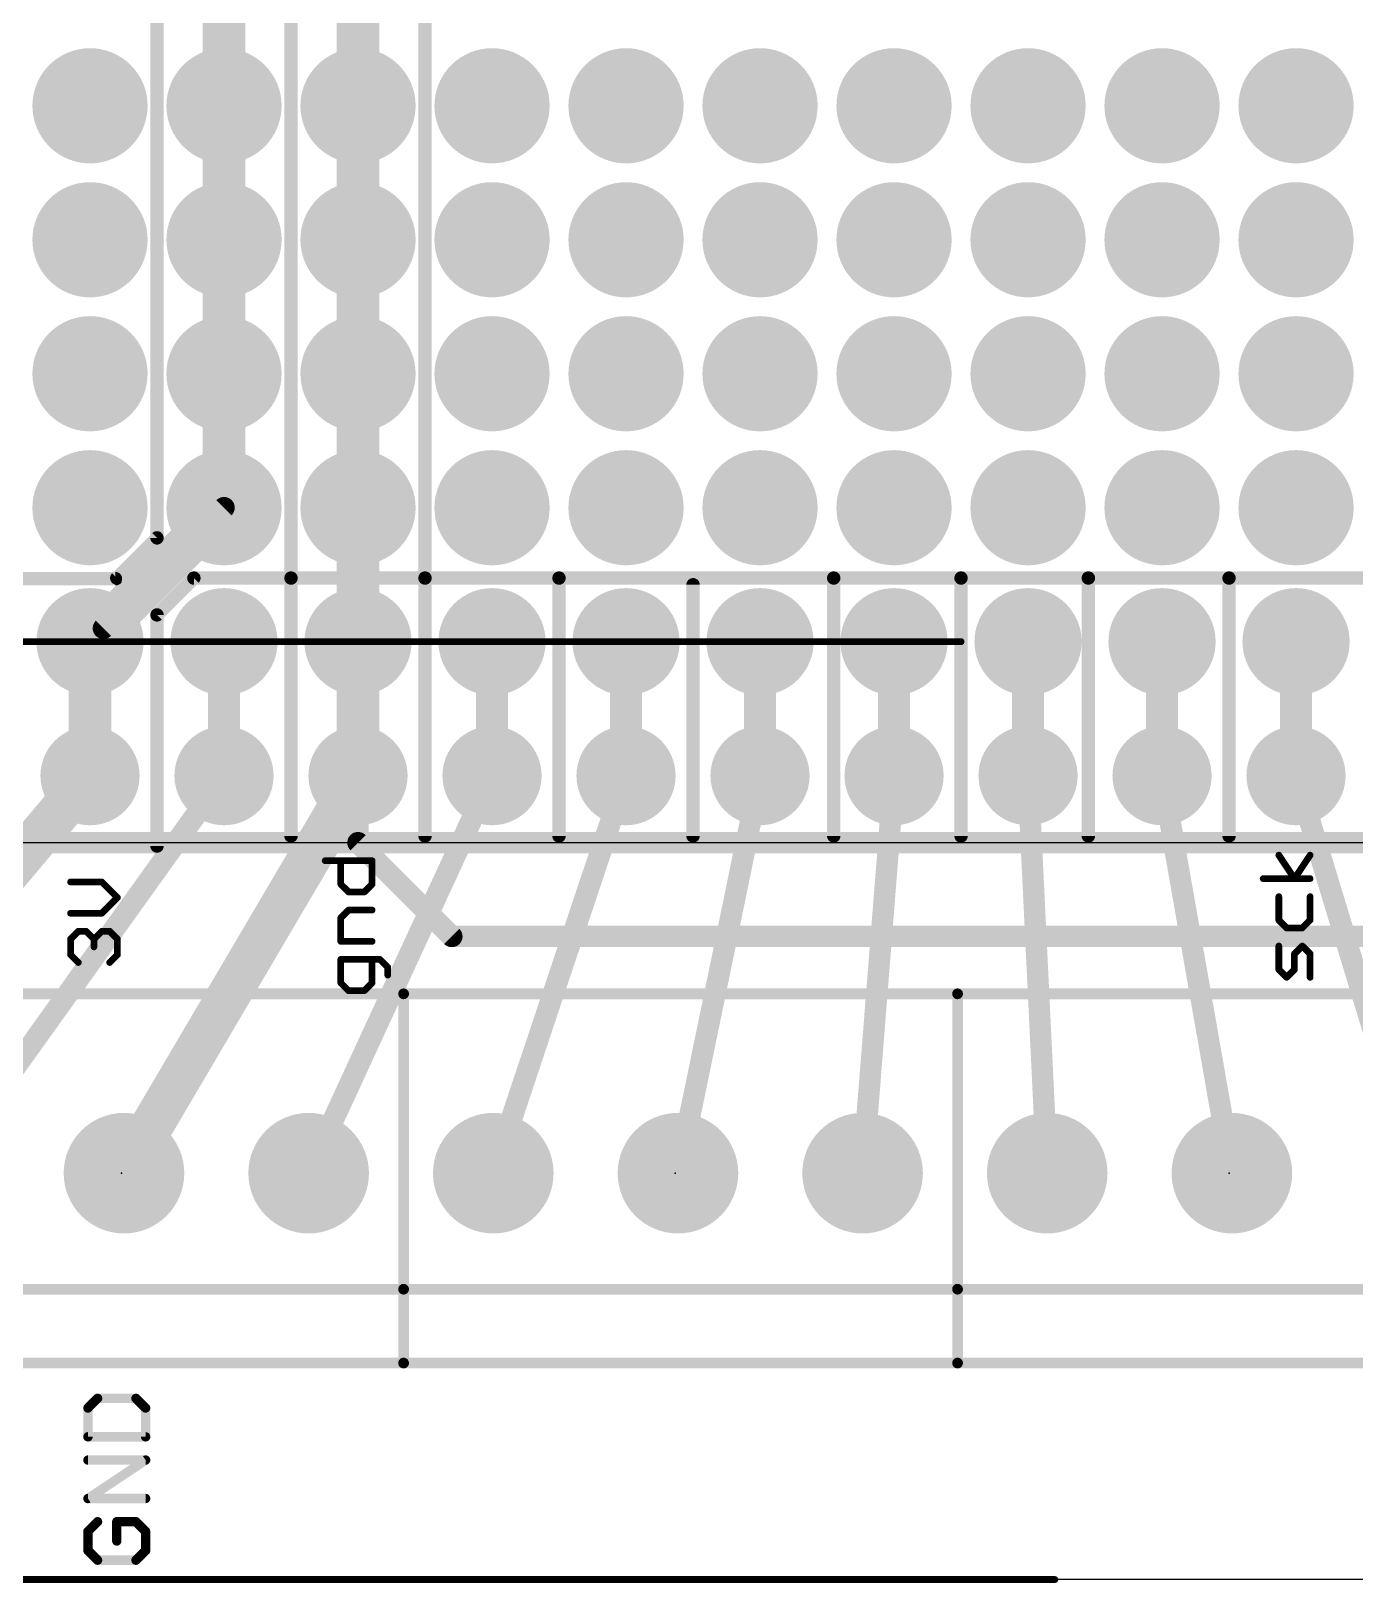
# Model space of a CAD drawing. Extents: x -40.9 to 40.6, y -25.5 to 30.2.
# Drawn here: x -17.63 to 7.47, y -25.46 to 3.96 of the extents above; entities that cross this region are included whole.
import ezdxf

# ---------------------------------------------------------------- set-up
doc = ezdxf.new("R2010")
doc.units = 0
for name, color, linetype in [('1', 12, 'CONTINUOUS'), ('16', 132, 'CONTINUOUS'), ('17', 110, 'CONTINUOUS'), ('18', 110, 'CONTINUOUS'), ('20', 53, 'CONTINUOUS'), ('21', 40, 'CONTINUOUS'), ('23', 53, 'CONTINUOUS'), ('29', 253, 'CONTINUOUS'), ('30', 253, 'CONTINUOUS'), ('47', 253, 'CONTINUOUS')]:
    doc.layers.add(name, color=color, linetype=linetype)

# ---------------------------------------------------------------- blocks, each defined once
blk = doc.blocks.new('ROUNDP')
at = {"const_width": 0.5}
blk.add_lwpolyline([(0, -0.25, 1), (0, 0.25, 1), (0, -0.25)], format="xyb", dxfattribs=at)
blk = doc.blocks.new('ROUNDV')
at = {"const_width": 0.5}
blk.add_lwpolyline([(0, -0.25, 1), (0, 0.25, 1), (0, -0.25)], format="xyb", dxfattribs=at)

msp = doc.modelspace()

# ---------------------------------------------------------------- linework, layer by layer
at = {"layer": '1'}
for points, const_width in [([(-22.866, -17.696), (-16.51, -10.16)], 0.8128), ([(-19.366, -17.696), (-13.97, -10.16)], 0.4064), ([(-15.866, -17.696), (-11.43, -10.16)], 0.8128), ([(-12.366, -17.696), (-8.89, -10.16)], 0.4064), ([(-8.866, -17.696), (-6.35, -10.16)], 0.4064), ([(-5.366, -17.696), (-3.81, -10.16)], 0.4064), ([(-1.866, -17.696), (-1.27, -10.16)], 0.4064), ([(1.634, -17.696), (1.27, -10.16)], 0.4064), ([(5.134, -17.696), (3.81, -10.16)], 0.4064), ([(8.634, -17.696), (6.35, -10.16)], 0.4064)]:
    msp.add_lwpolyline(points, dxfattribs=dict(at, const_width=const_width))
for points, const_width in [([(-16.3547, -10.291, 1), (-16.6653, -10.029)], 0.4064), ([(-13.8874, -10.2191, 1), (-14.0526, -10.1009)], 0.2032), ([(-11.2549, -10.2631, 1), (-11.6051, -10.0569)], 0.4064), ([(-8.7977, -10.2026, 1), (-8.9823, -10.1174)], 0.2032), ([(-6.2536, -10.1922, 1), (-6.4464, -10.1278)], 0.2032), ([(-3.7105, -10.1805, 1), (-3.9095, -10.1395)], 0.2032), ([(-1.1687, -10.168, 1), (-1.3713, -10.152)], 0.2032), ([(1.3715, -10.1551, 1), (1.1685, -10.1649)], 0.2032), ([(3.9101, -10.1424, 1), (3.7099, -10.1776)], 0.2032), ([(6.4472, -10.1305, 1), (6.2528, -10.1895)], 0.2032), ([(-16.0411, -17.5929, 1), (-15.6909, -17.7991)], 0.4064), ([(-12.4583, -17.6534, 1), (-12.2737, -17.7386)], 0.2032), ([(-8.9624, -17.6638, 1), (-8.7696, -17.7282)], 0.2032), ([(-5.4655, -17.6755, 1), (-5.2665, -17.7165)], 0.2032), ([(-1.9673, -17.688, 1), (-1.7647, -17.704)], 0.2032), ([(1.5325, -17.7009, 1), (1.7355, -17.6911)], 0.2032), ([(5.0339, -17.7136, 1), (5.2341, -17.6784)], 0.2032)]:
    msp.add_lwpolyline(points, format="xyb", dxfattribs=dict(at, const_width=const_width))
at = {"layer": '16'}
for points, const_width in [([(-13.97, 5.08), (-13.97, 2.54)], 0.8128), ([(-11.43, 2.54), (-11.43, 5.08)], 0.8128), ([(-13.97, 2.54), (-13.97, 0)], 0.8128), ([(-11.43, 0), (-11.43, 2.54)], 0.8128), ([(-13.97, 0), (-13.97, -2.54)], 0.8128), ([(-11.43, -2.54), (-11.43, 0)], 0.8128), ([(-13.97, -2.54), (-13.97, -5.08)], 0.8128), ([(-11.43, -5.08), (-11.43, -2.54)], 0.8128), ([(-13.97, -5.08), (-16.51, -7.62)], 0.8128), ([(-11.43, -7.62), (-11.43, -5.08)], 0.8128), ([(-16.51, -7.62), (-16.51, -10.16)], 0.8128), ([(-11.43, -7.62), (-11.43, -9.906)], 0.8128), ([(-13.97, -7.62), (-13.97, -10.16)], 0.4064), ([(-8.89, -7.62), (-8.89, -10.16)], 0.4064), ([(-6.35, -10.16), (-6.35, -7.62)], 0.4064), ([(-3.81, -7.62), (-3.81, -10.16)], 0.4064), ([(-1.27, -10.16), (-1.27, -7.62)], 0.4064), ([(1.27, -7.62), (1.27, -10.16)], 0.4064), ([(3.81, -10.16), (3.81, -7.62)], 0.4064), ([(6.35, -7.62), (6.35, -10.16)], 0.4064), ([(-11.43, -9.906), (-11.43, -10.16)], 0.6096), ([(-11.43, -9.906), (-11.43, -11.43)], 0.4064), ([(-11.43, -11.43), (-9.652, -13.208)], 0.4064), ([(-9.652, -13.208), (24.384, -13.208)], 0.4064)]:
    msp.add_lwpolyline(points, dxfattribs=dict(at, const_width=const_width))
for points, const_width in [([(-13.7668, 2.54, 1), (-14.1732, 2.54)], 0.4064), ([(-11.2268, 2.54, 1), (-11.6332, 2.54)], 0.4064), ([(-14.1732, 2.54, 1), (-13.7668, 2.54)], 0.4064), ([(-11.6332, 2.54, 1), (-11.2268, 2.54)], 0.4064), ([(-13.7668, 0, 1), (-14.1732, 0)], 0.4064), ([(-11.2268, 0, 1), (-11.6332, 0)], 0.4064), ([(-14.1732, 0, 1), (-13.7668, 0)], 0.4064), ([(-11.6332, 0, 1), (-11.2268, 0)], 0.4064), ([(-13.7668, -2.54, 1), (-14.1732, -2.54)], 0.4064), ([(-14.1732, -2.54, 1), (-13.7668, -2.54)], 0.4064), ([(-11.2268, -2.54, 1), (-11.6332, -2.54)], 0.4064), ([(-11.6332, -2.54, 1), (-11.2268, -2.54)], 0.4064), ([(-13.8263, -5.2237, 1), (-14.1137, -4.9363)], 0.4064), ([(-11.2268, -5.08, 1), (-11.6332, -5.08)], 0.4064), ([(-14.1732, -5.08, 1), (-13.7668, -5.08)], 0.4064), ([(-11.6332, -5.08, 1), (-11.2268, -5.08)], 0.4064), ([(-16.3068, -7.62, 1), (-16.7132, -7.62)], 0.4064), ([(-16.6537, -7.4763, 1), (-16.3663, -7.7637)], 0.4064), ([(-11.2268, -7.62, 1), (-11.6332, -7.62)], 0.4064), ([(-13.8684, -7.62, 1), (-14.0716, -7.62)], 0.2032), ([(-11.6332, -7.62, 1), (-11.2268, -7.62)], 0.4064), ([(-8.7884, -7.62, 1), (-8.9916, -7.62)], 0.2032), ([(-6.2484, -7.62, 1), (-6.4516, -7.62)], 0.2032), ([(-3.7084, -7.62, 1), (-3.9116, -7.62)], 0.2032), ([(-1.1684, -7.62, 1), (-1.3716, -7.62)], 0.2032), ([(1.3716, -7.62, 1), (1.1684, -7.62)], 0.2032), ([(3.9116, -7.62, 1), (3.7084, -7.62)], 0.2032), ([(6.4516, -7.62, 1), (6.2484, -7.62)], 0.2032), ([(-11.6332, -9.906, 1), (-11.2268, -9.906)], 0.4064), ([(-11.2776, -9.906, 1), (-11.5824, -9.906)], 0.3048), ([(-11.3284, -9.906, 1), (-11.5316, -9.906)], 0.2032), ([(-16.7132, -10.16, 1), (-16.3068, -10.16)], 0.4064), ([(-14.0716, -10.16, 1), (-13.8684, -10.16)], 0.2032), ([(-11.5824, -10.16, 1), (-11.2776, -10.16)], 0.3048), ([(-8.9916, -10.16, 1), (-8.7884, -10.16)], 0.2032), ([(-6.4516, -10.16, 1), (-6.2484, -10.16)], 0.2032), ([(-3.9116, -10.16, 1), (-3.7084, -10.16)], 0.2032), ([(-1.3716, -10.16, 1), (-1.1684, -10.16)], 0.2032), ([(1.1684, -10.16, 1), (1.3716, -10.16)], 0.2032), ([(3.7084, -10.16, 1), (3.9116, -10.16)], 0.2032), ([(6.2484, -10.16, 1), (6.4516, -10.16)], 0.2032), ([(-11.5316, -11.43, 1), (-11.3284, -11.43)], 0.2032), ([(-11.3582, -11.3582, 1), (-11.5018, -11.5018)], 0.2032), ([(-9.652, -13.1064, 1), (-9.652, -13.3096)], 0.2032), ([(-9.7238, -13.2798, 1), (-9.5802, -13.1362)], 0.2032)]:
    msp.add_lwpolyline(points, format="xyb", dxfattribs=dict(at, const_width=const_width))
at = {"layer": '20'}
msp.add_line((29.21, -25.4), (-29.21, -25.4), dxfattribs=at)
at = {"layer": '21'}
msp.add_line((-22.86, -11.43), (22.86, -11.43), dxfattribs=at)
for points, const_width in [([(-15.24, -5.6515), (-15.24, 11.43)], 0.254), ([(-12.7, 11.4935), (-12.7, -6.4135)], 0.254), ([(-13.97, -5.08), (-13.97, 10.16)], 0.4064), ([(-11.43, -6.35), (-11.43, 10.16)], 0.4064), ([(-10.16, -6.4135), (-10.16, 6.35)], 0.254), ([(-16.256, -7.366), (-13.97, -5.08)], 0.4064), ([(-15.24, -5.6515), (-16.002, -6.4135)], 0.254), ([(-17.8054, -6.4262), (-16.0274, -6.4262)], 0.254), ([(-14.5415, -6.4135), (-15.24, -7.112)], 0.254), ([(-12.7, -6.4135), (-14.5415, -6.4135)], 0.254), ([(-10.16, -6.4135), (-12.7, -6.4135)], 0.254), ([(-12.7, -11.303), (-12.7, -6.4135)], 0.254), ([(-7.62, -6.4135), (-10.16, -6.4135)], 0.254), ([(-10.16, -11.303), (-10.16, -6.4135)], 0.254), ([(-2.413, -6.4135), (-7.62, -6.4135)], 0.254), ([(-7.62, -11.303), (-7.62, -6.4135)], 0.254), ([(-5.08, -6.5405), (-5.08, -11.303)], 0.254), ([(0, -6.4135), (-2.413, -6.4135)], 0.254), ([(-2.413, -11.303), (-2.413, -6.4135)], 0.254), ([(2.413, -6.4135), (0, -6.4135)], 0.254), ([(0, -6.4135), (0, -11.303)], 0.254), ([(5.08, -6.4135), (2.413, -6.4135)], 0.254), ([(2.413, -6.4135), (2.413, -11.303)], 0.254), ([(7.62, -6.4135), (5.08, -6.4135)], 0.254), ([(5.08, -11.303), (5.08, -6.4135)], 0.254), ([(-15.24, -7.112), (-15.24, -11.4935)], 0.254), ([(-16.51, -10.16), (-16.51, -7.62)], 0.4064), ([(-13.97, -7.62), (-13.97, -9.906)], 0.4064), ([(-11.43, -10.16), (-11.43, -7.62)], 0.4064), ([(1.27, -7.62), (1.27, -9.906)], 0.4064), ([(3.81, -7.62), (3.81, -9.906)], 0.4064), ([(6.35, -10.16), (6.35, -7.62)], 0.4064), ([(-8.89, -9.906), (-8.89, -7.874)], 0.4064), ([(-6.35, -7.874), (-6.35, -9.906)], 0.4064), ([(-3.81, -9.906), (-3.81, -8.128)], 0.4064), ([(-1.27, -10.16), (-1.27, -7.874)], 0.4064), ([(22.86, -11.43), (-22.86, -11.43)], 0.4064), ([(-12.0531, -11.7725), (-11.1633, -11.7725)], 0.127), ([(-11.7565, -12.2174), (-11.7565, -11.7725)], 0.127), ([(-11.1633, -11.7725), (-11.1633, -12.2174)], 0.127), ([(6.3201, -12.1117), (6.0235, -11.6668)], 0.127), ([(6.6167, -11.6668), (6.3201, -12.1117)], 0.127), ([(6.6167, -12.1117), (5.7269, -12.1117)], 0.127), ([(-16.2859, -12.1746), (-16.8791, -12.1746)], 0.127), ([(-15.9893, -12.4712), (-16.2859, -12.1746)], 0.127), ([(-11.6082, -12.3657), (-11.7565, -12.2174)], 0.127), ([(-11.3116, -12.3657), (-11.6082, -12.3657)], 0.127), ([(-11.1633, -12.2174), (-11.3116, -12.3657)], 0.127), ([(-16.2859, -12.7678), (-15.9893, -12.4712)], 0.127), ([(-11.7565, -12.8563), (-11.6082, -12.708)], 0.127), ([(-11.6082, -12.708), (-11.1633, -12.708)], 0.127), ([(6.0235, -12.454), (6.0235, -12.8989)], 0.127), ([(6.6167, -12.8989), (6.6167, -12.454)], 0.127), ([(-16.8791, -12.7678), (-16.2859, -12.7678)], 0.127), ([(-11.7565, -13.3012), (-11.7565, -12.8563)], 0.127), ([(6.0235, -12.8989), (6.1718, -13.0472)], 0.127), ([(6.4684, -13.0472), (6.6167, -12.8989)], 0.127), ([(-16.8791, -13.2584), (-16.7308, -13.1101)], 0.127), ([(-16.8791, -13.555), (-16.8791, -13.2584)], 0.127), ([(-16.7308, -13.1101), (-16.5825, -13.1101)], 0.127), ([(-16.5825, -13.1101), (-16.4342, -13.2584)], 0.127), ([(-16.4342, -13.2584), (-16.2859, -13.1101)], 0.127), ([(-16.4342, -13.2584), (-16.4342, -13.4067)], 0.127), ([(-16.2859, -13.1101), (-16.1376, -13.1101)], 0.127), ([(-16.1376, -13.1101), (-15.9893, -13.2584)], 0.127), ([(-15.9893, -13.2584), (-15.9893, -13.555)], 0.127), ([(-11.1633, -13.3012), (-11.7565, -13.3012)], 0.127), ([(6.1718, -13.0472), (6.4684, -13.0472)], 0.127), ([(-16.7308, -13.7033), (-16.8791, -13.555)], 0.127), ([(-15.9893, -13.555), (-16.1376, -13.7033)], 0.127), ([(6.0235, -13.8344), (6.0235, -13.3895)], 0.127), ([(6.4684, -13.3895), (6.3201, -13.5378)], 0.127), ([(6.3201, -13.5378), (6.3201, -13.8344)], 0.127), ([(6.6167, -13.5378), (6.4684, -13.3895)], 0.127), ([(6.6167, -13.9827), (6.6167, -13.5378)], 0.127), ([(-11.015, -13.6435), (-11.7565, -13.6435)], 0.127), ([(-11.7565, -13.6435), (-11.7565, -14.0884)], 0.127), ([(-11.1633, -14.0884), (-11.1633, -13.6435)], 0.127), ([(-10.8667, -13.7918), (-11.015, -13.6435)], 0.127), ([(-10.8667, -13.9401), (-10.8667, -13.7918)], 0.127), ([(6.1718, -13.9827), (6.0235, -13.8344)], 0.127), ([(6.3201, -13.8344), (6.1718, -13.9827)], 0.127), ([(-11.7565, -14.0884), (-11.6082, -14.2367)], 0.127), ([(-11.3116, -14.2367), (-11.1633, -14.0884)], 0.127), ([(-10.566, -14.296), (-21.066, -14.296)], 0.2032), ([(-11.6082, -14.2367), (-11.3116, -14.2367)], 0.127), ([(-10.566, -19.896), (-10.566, -14.296)], 0.2032), ([(-10.566, -14.296), (-10.566, -19.896)], 0.2032), ([(-0.066, -14.296), (-10.566, -14.296)], 0.2032), ([(-0.066, -19.896), (-0.066, -14.296)], 0.2032), ([(-0.066, -14.296), (-0.066, -19.896)], 0.2032), ([(10.434, -14.296), (-0.066, -14.296)], 0.2032), ([(-21.066, -19.896), (-10.566, -19.896)], 0.2032), ([(-10.566, -21.296), (-10.566, -19.896)], 0.2032), ([(-10.566, -19.896), (-10.566, -21.296)], 0.2032), ([(-10.566, -19.896), (-0.066, -19.896)], 0.2032), ([(-0.066, -21.296), (-0.066, -19.896)], 0.2032), ([(-0.066, -19.896), (-0.066, -21.296)], 0.2032), ([(-0.066, -19.896), (10.434, -19.896)], 0.2032), ([(-21.066, -21.296), (-10.566, -21.296)], 0.2032), ([(-10.566, -21.296), (-0.066, -21.296)], 0.2032), ([(-0.066, -21.296), (10.434, -21.296)], 0.2032), ([(-16.3668, -21.9657), (-16.549, -22.1478)], 0.1778), ([(-16.549, -22.1478), (-16.549, -22.6944)], 0.1778), ([(-15.6381, -21.9657), (-16.3668, -21.9657)], 0.1778), ([(-15.4559, -22.1478), (-15.6381, -21.9657)], 0.1778), ([(-15.4559, -22.6944), (-15.4559, -22.1478)], 0.1778), ([(-16.549, -22.6944), (-15.4559, -22.6944)], 0.1778), ([(-16.549, -23.8638), (-15.4559, -23.135)], 0.1778), ([(-15.4559, -23.135), (-16.549, -23.135)], 0.1778), ([(-15.4559, -23.8638), (-16.549, -23.8638)], 0.1778), ([(-16.3668, -24.3044), (-16.549, -24.4866)], 0.1778), ([(-16.549, -24.4866), (-16.549, -24.851)], 0.1778), ([(-15.6381, -24.3044), (-16.0025, -24.3044)], 0.1778), ([(-16.0025, -24.3044), (-16.0025, -24.6688)], 0.1778), ([(-15.4559, -24.4866), (-15.6381, -24.3044)], 0.1778), ([(-15.4559, -24.851), (-15.4559, -24.4866)], 0.1778), ([(-16.549, -24.851), (-16.3668, -25.0332)], 0.1778), ([(-16.3668, -25.0332), (-15.6381, -25.0332)], 0.1778), ([(-15.6381, -25.0332), (-15.4559, -24.851)], 0.1778)]:
    msp.add_lwpolyline(points, dxfattribs=dict(at, const_width=const_width))
for points, const_width in [([(-14.0716, -5.08, 1), (-13.8684, -5.08)], 0.2032), ([(-13.8982, -5.1518, 1), (-14.0418, -5.0082)], 0.2032), ([(-15.3035, -5.6515, 1), (-15.1765, -5.6515)], 0.127), ([(-15.1951, -5.6964, 1), (-15.2849, -5.6066)], 0.127), ([(-16.0469, -6.3686, 1), (-15.9571, -6.4584)], 0.127), ([(-16.0274, -6.4897, 1), (-16.0274, -6.3627)], 0.127), ([(-14.5415, -6.35, 1), (-14.5415, -6.477)], 0.127), ([(-14.4966, -6.4584, 1), (-14.5864, -6.3686)], 0.127), ([(-12.7, -6.35, 1), (-12.7, -6.477)], 0.127), ([(-12.6365, -6.4135, 1), (-12.7635, -6.4135)], 0.127), ([(-12.7635, -6.4135, 1), (-12.6365, -6.4135)], 0.127), ([(-12.7, -6.477, 1), (-12.7, -6.35)], 0.127), ([(-11.5316, -6.35, 1), (-11.3284, -6.35)], 0.2032), ([(-10.16, -6.35, 1), (-10.16, -6.477)], 0.127), ([(-10.0965, -6.4135, 1), (-10.2235, -6.4135)], 0.127), ([(-10.2235, -6.4135, 1), (-10.0965, -6.4135)], 0.127), ([(-10.16, -6.477, 1), (-10.16, -6.35)], 0.127), ([(-7.62, -6.35, 1), (-7.62, -6.477)], 0.127), ([(-7.5565, -6.4135, 1), (-7.6835, -6.4135)], 0.127), ([(-7.62, -6.477, 1), (-7.62, -6.35)], 0.127), ([(-5.0165, -6.5405, 1), (-5.1435, -6.5405)], 0.127), ([(-2.413, -6.35, 1), (-2.413, -6.477)], 0.127), ([(-2.3495, -6.4135, 1), (-2.4765, -6.4135)], 0.127), ([(-2.413, -6.477, 1), (-2.413, -6.35)], 0.127), ([(0, -6.35, 1), (0, -6.477)], 0.127), ([(0.0635, -6.4135, 1), (-0.0635, -6.4135)], 0.127), ([(0, -6.477, 1), (0, -6.35)], 0.127), ([(2.413, -6.35, 1), (2.413, -6.477)], 0.127), ([(2.4765, -6.4135, 1), (2.3495, -6.4135)], 0.127), ([(2.413, -6.477, 1), (2.413, -6.35)], 0.127), ([(5.08, -6.35, 1), (5.08, -6.477)], 0.127), ([(5.1435, -6.4135, 1), (5.0165, -6.4135)], 0.127), ([(5.08, -6.477, 1), (5.08, -6.35)], 0.127), ([(-15.1765, -7.112, 1), (-15.3035, -7.112)], 0.127), ([(-15.2849, -7.0671, 1), (-15.1951, -7.1569)], 0.127), ([(-16.3278, -7.2942, 1), (-16.1842, -7.4378)], 0.2032), ([(-16.4084, -7.62, 1), (-16.6116, -7.62)], 0.2032), ([(-13.8684, -7.62, 1), (-14.0716, -7.62)], 0.2032), ([(-11.3284, -7.62, 1), (-11.5316, -7.62)], 0.2032), ([(1.3716, -7.62, 1), (1.1684, -7.62)], 0.2032), ([(3.9116, -7.62, 1), (3.7084, -7.62)], 0.2032), ([(6.4516, -7.62, 1), (6.2484, -7.62)], 0.2032), ([(-8.7884, -7.874, 1), (-8.9916, -7.874)], 0.2032), ([(-6.2484, -7.874, 1), (-6.4516, -7.874)], 0.2032), ([(-3.7084, -8.128, 1), (-3.9116, -8.128)], 0.2032), ([(-1.1684, -7.874, 1), (-1.3716, -7.874)], 0.2032), ([(-14.0716, -9.906, 1), (-13.8684, -9.906)], 0.2032), ([(-8.9916, -9.906, 1), (-8.7884, -9.906)], 0.2032), ([(-6.4516, -9.906, 1), (-6.2484, -9.906)], 0.2032), ([(-3.9116, -9.906, 1), (-3.7084, -9.906)], 0.2032), ([(1.1684, -9.906, 1), (1.3716, -9.906)], 0.2032), ([(3.7084, -9.906, 1), (3.9116, -9.906)], 0.2032), ([(-16.6116, -10.16, 1), (-16.4084, -10.16)], 0.2032), ([(-11.5316, -10.16, 1), (-11.3284, -10.16)], 0.2032), ([(-1.3716, -10.16, 1), (-1.1684, -10.16)], 0.2032), ([(6.2484, -10.16, 1), (6.4516, -10.16)], 0.2032), ([(-15.3035, -11.4935, 1), (-15.1765, -11.4935)], 0.127), ([(-12.7635, -11.303, 1), (-12.6365, -11.303)], 0.127), ([(-10.2235, -11.303, 1), (-10.0965, -11.303)], 0.127), ([(-7.6835, -11.303, 1), (-7.5565, -11.303)], 0.127), ([(-5.1435, -11.303, 1), (-5.0165, -11.303)], 0.127), ([(-2.4765, -11.303, 1), (-2.3495, -11.303)], 0.127), ([(-0.0635, -11.303, 1), (0.0635, -11.303)], 0.127), ([(2.3495, -11.303, 1), (2.4765, -11.303)], 0.127), ([(5.0165, -11.303, 1), (5.1435, -11.303)], 0.127), ([(-12.0531, -11.7407, 1), (-12.0531, -11.8042)], 0.0635), ([(-11.7247, -11.7725, 1), (-11.7882, -11.7725)], 0.0635), ([(-11.1316, -11.7725, 1), (-11.1951, -11.7725)], 0.0635), ([(-11.1633, -11.8042, 1), (-11.1633, -11.7407)], 0.0635), ([(6.0499, -11.6492, 1), (5.9971, -11.6844)], 0.0635), ([(6.6431, -11.6844, 1), (6.5903, -11.6492)], 0.0635), ([(5.7269, -12.0799, 1), (5.7269, -12.1434)], 0.0635), ([(6.2937, -12.0941, 1), (6.3465, -12.1293)], 0.0635), ([(6.2937, -12.1293, 1), (6.3465, -12.0941)], 0.0635), ([(6.6167, -12.1434, 1), (6.6167, -12.0799)], 0.0635), ([(-16.8791, -12.1429, 1), (-16.8791, -12.2064)], 0.0635), ([(-16.2634, -12.1522, 1), (-16.3083, -12.1971)], 0.0635), ([(-16.2859, -12.2064, 1), (-16.2859, -12.1429)], 0.0635), ([(-11.7882, -12.2174, 1), (-11.7247, -12.2174)], 0.0635), ([(-11.734, -12.1949, 1), (-11.7789, -12.2398)], 0.0635), ([(-11.6082, -12.3339, 1), (-11.6082, -12.3974)], 0.0635), ([(-11.6306, -12.3881, 1), (-11.5857, -12.3432)], 0.0635), ([(-11.334, -12.3432, 1), (-11.2891, -12.3881)], 0.0635), ([(-11.3116, -12.3974, 1), (-11.3116, -12.3339)], 0.0635), ([(-11.1951, -12.2174, 1), (-11.1316, -12.2174)], 0.0635), ([(-11.1408, -12.2398, 1), (-11.1858, -12.1949)], 0.0635), ([(-15.9668, -12.4936, 1), (-16.0118, -12.4487)], 0.0635), ([(-16.0118, -12.4936, 1), (-15.9668, -12.4487)], 0.0635), ([(-11.6082, -12.6763, 1), (-11.6082, -12.7398)], 0.0635), ([(-11.5857, -12.7305, 1), (-11.6306, -12.6856)], 0.0635), ([(-11.1633, -12.7398, 1), (-11.1633, -12.6763)], 0.0635), ([(6.0553, -12.454, 1), (5.9918, -12.454)], 0.0635), ([(6.6485, -12.454, 1), (6.585, -12.454)], 0.0635), ([(-16.8791, -12.736, 1), (-16.8791, -12.7995)], 0.0635), ([(-16.3083, -12.7453, 1), (-16.2634, -12.7902)], 0.0635), ([(-16.2859, -12.7995, 1), (-16.2859, -12.736)], 0.0635), ([(-11.7247, -12.8563, 1), (-11.7882, -12.8563)], 0.0635), ([(-11.7789, -12.8339, 1), (-11.734, -12.8788)], 0.0635), ([(5.9918, -12.8989, 1), (6.0553, -12.8989)], 0.0635), ([(6.046, -12.8764, 1), (6.0011, -12.9213)], 0.0635), ([(6.585, -12.8989, 1), (6.6485, -12.8989)], 0.0635), ([(6.6392, -12.9213, 1), (6.5942, -12.8764)], 0.0635), ([(-16.8473, -13.2584, 1), (-16.9108, -13.2584)], 0.0635), ([(-16.9015, -13.236, 1), (-16.8566, -13.2809)], 0.0635), ([(-16.7308, -13.0784, 1), (-16.7308, -13.1419)], 0.0635), ([(-16.7083, -13.1326, 1), (-16.7532, -13.0877)], 0.0635), ([(-16.56, -13.0877, 1), (-16.6049, -13.1326)], 0.0635), ([(-16.5825, -13.1419, 1), (-16.5825, -13.0784)], 0.0635), ([(-16.4024, -13.2584, 1), (-16.4659, -13.2584)], 0.0635), ([(-16.4566, -13.236, 1), (-16.4117, -13.2809)], 0.0635), ([(-16.4566, -13.2809, 1), (-16.4117, -13.236)], 0.0635), ([(-16.2859, -13.0784, 1), (-16.2859, -13.1419)], 0.0635), ([(-16.2634, -13.1326, 1), (-16.3083, -13.0877)], 0.0635), ([(-16.1151, -13.0877, 1), (-16.16, -13.1326)], 0.0635), ([(-16.1376, -13.1419, 1), (-16.1376, -13.0784)], 0.0635), ([(-15.9575, -13.2584, 1), (-16.021, -13.2584)], 0.0635), ([(-16.0118, -13.2809, 1), (-15.9668, -13.236)], 0.0635), ([(-11.7565, -13.2694, 1), (-11.7565, -13.3329)], 0.0635), ([(-11.1633, -13.3329, 1), (-11.1633, -13.2694)], 0.0635), ([(6.1718, -13.0154, 1), (6.1718, -13.0789)], 0.0635), ([(6.1494, -13.0696, 1), (6.1943, -13.0247)], 0.0635), ([(6.446, -13.0247, 1), (6.4909, -13.0696)], 0.0635), ([(6.4684, -13.0789, 1), (6.4684, -13.0154)], 0.0635), ([(-16.8566, -13.5326, 1), (-16.9015, -13.5775)], 0.0635), ([(-16.9108, -13.555, 1), (-16.8473, -13.555)], 0.0635), ([(-16.4659, -13.4067, 1), (-16.4024, -13.4067)], 0.0635), ([(-16.021, -13.555, 1), (-15.9575, -13.555)], 0.0635), ([(-15.9668, -13.5775, 1), (-16.0118, -13.5326)], 0.0635), ([(-11.7882, -13.3012, 1), (-11.7247, -13.3012)], 0.0635), ([(6.0553, -13.3895, 1), (5.9918, -13.3895)], 0.0635), ([(6.3519, -13.5378, 1), (6.2884, -13.5378)], 0.0635), ([(6.2977, -13.5154, 1), (6.3426, -13.5603)], 0.0635), ([(6.4909, -13.3671, 1), (6.446, -13.412)], 0.0635), ([(6.4909, -13.412, 1), (6.446, -13.3671)], 0.0635), ([(6.6485, -13.5378, 1), (6.585, -13.5378)], 0.0635), ([(6.5942, -13.5603, 1), (6.6392, -13.5154)], 0.0635), ([(-16.7532, -13.7258, 1), (-16.7083, -13.6808)], 0.0635), ([(-16.16, -13.6808, 1), (-16.1151, -13.7258)], 0.0635), ([(-11.7247, -13.6435, 1), (-11.7882, -13.6435)], 0.0635), ([(-11.7565, -13.6118, 1), (-11.7565, -13.6753)], 0.0635), ([(-11.1316, -13.6435, 1), (-11.1951, -13.6435)], 0.0635), ([(-10.9926, -13.6211, 1), (-11.0375, -13.666)], 0.0635), ([(-11.015, -13.6753, 1), (-11.015, -13.6118)], 0.0635), ([(-10.835, -13.7918, 1), (-10.8985, -13.7918)], 0.0635), ([(-10.8892, -13.8143, 1), (-10.8443, -13.7694)], 0.0635), ([(5.9918, -13.8344, 1), (6.0553, -13.8344)], 0.0635), ([(6.046, -13.812, 1), (6.0011, -13.8569)], 0.0635), ([(6.2884, -13.8344, 1), (6.3519, -13.8344)], 0.0635), ([(6.3426, -13.8569, 1), (6.2977, -13.812)], 0.0635), ([(-11.7882, -14.0884, 1), (-11.7247, -14.0884)], 0.0635), ([(-11.734, -14.066, 1), (-11.7789, -14.1109)], 0.0635), ([(-11.1951, -14.0884, 1), (-11.1316, -14.0884)], 0.0635), ([(-11.1408, -14.1109, 1), (-11.1858, -14.066)], 0.0635), ([(-10.8985, -13.9401, 1), (-10.835, -13.9401)], 0.0635), ([(6.1494, -13.9602, 1), (6.1943, -14.0052)], 0.0635), ([(6.1494, -14.0052, 1), (6.1943, -13.9602)], 0.0635), ([(6.585, -13.9827, 1), (6.6485, -13.9827)], 0.0635), ([(-11.6082, -14.205, 1), (-11.6082, -14.2685)], 0.0635), ([(-11.6306, -14.2592, 1), (-11.5857, -14.2142)], 0.0635), ([(-11.334, -14.2142, 1), (-11.2891, -14.2592)], 0.0635), ([(-11.3116, -14.2685, 1), (-11.3116, -14.205)], 0.0635), ([(-10.5152, -14.296, 1), (-10.6168, -14.296)], 0.1016), ([(-10.5152, -14.296, 1), (-10.6168, -14.296)], 0.1016), ([(-10.566, -14.2452, 1), (-10.566, -14.3468)], 0.1016), ([(-10.566, -14.3468, 1), (-10.566, -14.2452)], 0.1016), ([(-0.0152, -14.296, 1), (-0.1168, -14.296)], 0.1016), ([(-0.0152, -14.296, 1), (-0.1168, -14.296)], 0.1016), ([(-0.066, -14.2452, 1), (-0.066, -14.3468)], 0.1016), ([(-0.066, -14.3468, 1), (-0.066, -14.2452)], 0.1016), ([(-10.5152, -19.896, 1), (-10.6168, -19.896)], 0.1016), ([(-10.5152, -19.896, 1), (-10.6168, -19.896)], 0.1016), ([(-10.566, -19.8452, 1), (-10.566, -19.9468)], 0.1016), ([(-10.6168, -19.896, 1), (-10.5152, -19.896)], 0.1016), ([(-10.6168, -19.896, 1), (-10.5152, -19.896)], 0.1016), ([(-10.566, -19.9468, 1), (-10.566, -19.8452)], 0.1016), ([(-0.0152, -19.896, 1), (-0.1168, -19.896)], 0.1016), ([(-0.0152, -19.896, 1), (-0.1168, -19.896)], 0.1016), ([(-0.066, -19.8452, 1), (-0.066, -19.9468)], 0.1016), ([(-0.1168, -19.896, 1), (-0.0152, -19.896)], 0.1016), ([(-0.1168, -19.896, 1), (-0.0152, -19.896)], 0.1016), ([(-0.066, -19.9468, 1), (-0.066, -19.8452)], 0.1016), ([(-10.566, -21.2452, 1), (-10.566, -21.3468)], 0.1016), ([(-10.6168, -21.296, 1), (-10.5152, -21.296)], 0.1016), ([(-10.6168, -21.296, 1), (-10.5152, -21.296)], 0.1016), ([(-10.566, -21.3468, 1), (-10.566, -21.2452)], 0.1016), ([(-0.066, -21.2452, 1), (-0.066, -21.3468)], 0.1016), ([(-0.1168, -21.296, 1), (-0.0152, -21.296)], 0.1016), ([(-0.1168, -21.296, 1), (-0.0152, -21.296)], 0.1016), ([(-0.066, -21.3468, 1), (-0.066, -21.2452)], 0.1016), ([(-16.5046, -22.1478, 1), (-16.5935, -22.1478)], 0.0889), ([(-16.3668, -21.9212, 1), (-16.3668, -22.0101)], 0.0889), ([(-16.3354, -21.9971, 1), (-16.3983, -21.9342)], 0.0889), ([(-15.6067, -21.9342, 1), (-15.6695, -21.9971)], 0.0889), ([(-15.6381, -22.0101, 1), (-15.6381, -21.9212)], 0.0889), ([(-15.4115, -22.1478, 1), (-15.5004, -22.1478)], 0.0889), ([(-16.5805, -22.1164, 1), (-16.5176, -22.1793)], 0.0889), ([(-15.4873, -22.1793, 1), (-15.4245, -22.1164)], 0.0889), ([(-16.5935, -22.6944, 1), (-16.5046, -22.6944)], 0.0889), ([(-16.549, -22.65, 1), (-16.549, -22.7389)], 0.0889), ([(-15.5004, -22.6944, 1), (-15.4115, -22.6944)], 0.0889), ([(-15.4559, -22.7389, 1), (-15.4559, -22.65)], 0.0889), ([(-16.549, -23.0906, 1), (-16.549, -23.1795)], 0.0889), ([(-15.4312, -23.172, 1), (-15.4806, -23.0981)], 0.0889), ([(-15.4559, -23.1795, 1), (-15.4559, -23.0906)], 0.0889), ([(-16.5737, -23.8268, 1), (-16.5244, -23.9008)], 0.0889), ([(-16.549, -23.8194, 1), (-16.549, -23.9083)], 0.0889), ([(-15.4559, -23.9083, 1), (-15.4559, -23.8194)], 0.0889), ([(-16.5046, -24.4866, 1), (-16.5935, -24.4866)], 0.0889), ([(-16.5805, -24.4552, 1), (-16.5176, -24.5181)], 0.0889), ([(-16.3354, -24.3359, 1), (-16.3983, -24.273)], 0.0889), ([(-15.958, -24.3044, 1), (-16.0469, -24.3044)], 0.0889), ([(-16.0025, -24.26, 1), (-16.0025, -24.3489)], 0.0889), ([(-15.6067, -24.273, 1), (-15.6695, -24.3359)], 0.0889), ([(-15.6381, -24.3489, 1), (-15.6381, -24.26)], 0.0889), ([(-15.4115, -24.4866, 1), (-15.5004, -24.4866)], 0.0889), ([(-15.4873, -24.5181, 1), (-15.4245, -24.4552)], 0.0889), ([(-16.0469, -24.6688, 1), (-15.958, -24.6688)], 0.0889), ([(-16.5935, -24.851, 1), (-16.5046, -24.851)], 0.0889), ([(-16.5176, -24.8196, 1), (-16.5805, -24.8824)], 0.0889), ([(-16.3668, -24.9887, 1), (-16.3668, -25.0776)], 0.0889), ([(-16.3983, -25.0646, 1), (-16.3354, -25.0018)], 0.0889), ([(-15.6695, -25.0018, 1), (-15.6067, -25.0646)], 0.0889), ([(-15.6381, -25.0776, 1), (-15.6381, -24.9887)], 0.0889), ([(-15.5004, -24.851, 1), (-15.4115, -24.851)], 0.0889), ([(-15.4245, -24.8824, 1), (-15.4873, -24.8196)], 0.0889)]:
    msp.add_lwpolyline(points, format="xyb", dxfattribs=dict(at, const_width=const_width))
at = {"layer": '23'}
for p in [(0, -7.62), (-15.916, -17.696), (-5.416, -17.696), (5.084, -17.696)]:
    msp.add_point(p, dxfattribs=at)
at = {"layer": '30'}
for points, const_width in [([(-13.97, 10.2235), (-13.97, -5.08)], 0.8128), ([(-11.43, -6.985), (-11.43, 10.287)], 0.8128), ([(-16.51, -7.62), (-13.97, -5.08)], 0.8128), ([(-13.97, -5.08), (-13.97, -5.207)], 0.6096), ([(3.81, -7.366), (3.81, -10.16)], 0.6096), ([(-16.51, -10.16), (-16.51, -7.62)], 0.8128), ([(-13.97, -7.62), (-13.97, -10.16)], 0.6096), ([(-11.43, -10.414), (-11.43, -7.62)], 0.8128), ([(-8.89, -7.62), (-8.89, -10.16)], 0.6096), ([(-6.35, -7.62), (-6.35, -10.16)], 0.6096), ([(-3.81, -10.16), (-3.81, -7.62)], 0.6096), ([(-1.27, -7.62), (-1.27, -10.16)], 0.6096), ([(1.27, -7.62), (1.27, -10.16)], 0.6096), ([(6.35, -7.62), (6.35, -10.16)], 0.6096)]:
    msp.add_lwpolyline(points, dxfattribs=dict(at, const_width=const_width))
for points, const_width in [([(-13.8263, -5.2237, 1), (-14.1137, -4.9363)], 0.4064), ([(-14.1732, -5.08, 1), (-13.7668, -5.08)], 0.4064), ([(-13.8176, -5.08, 1), (-14.1224, -5.08)], 0.3048), ([(-14.1224, -5.207, 1), (-13.8176, -5.207)], 0.3048), ([(-11.6332, -6.985, 1), (-11.2268, -6.985)], 0.4064), ([(3.9624, -7.366, 1), (3.6576, -7.366)], 0.3048), ([(-16.3068, -7.62, 1), (-16.7132, -7.62)], 0.4064), ([(-16.6537, -7.4763, 1), (-16.3663, -7.7637)], 0.4064), ([(-13.8176, -7.62, 1), (-14.1224, -7.62)], 0.3048), ([(-11.2268, -7.62, 1), (-11.6332, -7.62)], 0.4064), ([(-8.7376, -7.62, 1), (-9.0424, -7.62)], 0.3048), ([(-6.1976, -7.62, 1), (-6.5024, -7.62)], 0.3048), ([(-3.6576, -7.62, 1), (-3.9624, -7.62)], 0.3048), ([(-1.1176, -7.62, 1), (-1.4224, -7.62)], 0.3048), ([(1.4224, -7.62, 1), (1.1176, -7.62)], 0.3048), ([(6.5024, -7.62, 1), (6.1976, -7.62)], 0.3048), ([(-16.7132, -10.16, 1), (-16.3068, -10.16)], 0.4064), ([(-14.1224, -10.16, 1), (-13.8176, -10.16)], 0.3048), ([(-11.6332, -10.414, 1), (-11.2268, -10.414)], 0.4064), ([(-9.0424, -10.16, 1), (-8.7376, -10.16)], 0.3048), ([(-6.5024, -10.16, 1), (-6.1976, -10.16)], 0.3048), ([(-3.9624, -10.16, 1), (-3.6576, -10.16)], 0.3048), ([(-1.4224, -10.16, 1), (-1.1176, -10.16)], 0.3048), ([(1.1176, -10.16, 1), (1.4224, -10.16)], 0.3048), ([(3.6576, -10.16, 1), (3.9624, -10.16)], 0.3048), ([(6.1976, -10.16, 1), (6.5024, -10.16)], 0.3048)]:
    msp.add_lwpolyline(points, format="xyb", dxfattribs=dict(at, const_width=const_width))
at = {"layer": '47', "const_width": 0.13}
for points in [[(0, -7.62), (-38.018, -7.62)], [(1.778, -25.4), (-38.018, -25.4)]]:
    msp.add_lwpolyline(points, dxfattribs=at)
at = {"layer": '47', "const_width": 0.065}
for points in [[(0, -7.6525, 1), (0, -7.5875)], [(1.778, -25.4325, 1), (1.778, -25.3675)]]:
    msp.add_lwpolyline(points, format="xyb", dxfattribs=at)

# ---------------------------------------------------------------- block references
at = {"layer": '17', "xscale": 1.9304, "yscale": 1.9304, "rotation": 270}
for p in [(-16.51, -7.62), (-16.51, -7.62), (-13.97, -7.62), (-13.97, -7.62), (-11.43, -7.62), (-11.43, -7.62), (-8.89, -7.62), (-8.89, -7.62), (-6.35, -7.62), (-6.35, -7.62), (-3.81, -7.62), (-3.81, -7.62), (-1.27, -7.62), (-1.27, -7.62), (1.27, -7.62), (1.27, -7.62), (3.81, -7.62), (3.81, -7.62), (6.35, -7.62), (6.35, -7.62)]:
    msp.add_blockref('ROUNDP', p, dxfattribs=at)
at = {"layer": '17'}
for p, xscale, yscale in [((-16.51, -10.16), 1.778, 1.778), ((-16.51, -10.16), 1.778, 1.778), ((-13.97, -10.16), 1.778, 1.778), ((-13.97, -10.16), 1.778, 1.778), ((-11.43, -10.16), 1.778, 1.778), ((-11.43, -10.16), 1.778, 1.778), ((-8.89, -10.16), 1.778, 1.778), ((-8.89, -10.16), 1.778, 1.778), ((-6.35, -10.16), 1.778, 1.778), ((-6.35, -10.16), 1.778, 1.778), ((-3.81, -10.16), 1.778, 1.778), ((-3.81, -10.16), 1.778, 1.778), ((-1.27, -10.16), 1.778, 1.778), ((-1.27, -10.16), 1.778, 1.778), ((1.27, -10.16), 1.778, 1.778), ((1.27, -10.16), 1.778, 1.778), ((3.81, -10.16), 1.778, 1.778), ((3.81, -10.16), 1.778, 1.778), ((6.35, -10.16), 1.778, 1.778), ((6.35, -10.16), 1.778, 1.778), ((-15.866, -17.696), 2.1844, 2.1844), ((-15.866, -17.696), 2.1844, 2.1844), ((-12.366, -17.696), 2.1844, 2.1844), ((-12.366, -17.696), 2.1844, 2.1844), ((-8.866, -17.696), 2.1844, 2.1844), ((-8.866, -17.696), 2.1844, 2.1844), ((-5.366, -17.696), 2.1844, 2.1844), ((-5.366, -17.696), 2.1844, 2.1844), ((-1.866, -17.696), 2.1844, 2.1844), ((-1.866, -17.696), 2.1844, 2.1844), ((1.634, -17.696), 2.1844, 2.1844), ((1.634, -17.696), 2.1844, 2.1844), ((5.134, -17.696), 2.1844, 2.1844), ((5.134, -17.696), 2.1844, 2.1844)]:
    msp.add_blockref('ROUNDP', p, dxfattribs=dict(at, xscale=xscale, yscale=yscale))
at = {"layer": '18', "xscale": 2.1844, "yscale": 2.1844}
for p in [(-16.51, 2.54), (-16.51, 2.54), (-13.97, 2.54), (-13.97, 2.54), (-11.43, 2.54), (-11.43, 2.54), (-8.89, 2.54), (-8.89, 2.54), (-6.35, 2.54), (-6.35, 2.54), (-3.81, 2.54), (-3.81, 2.54), (-1.27, 2.54), (-1.27, 2.54), (1.27, 2.54), (1.27, 2.54), (3.81, 2.54), (3.81, 2.54), (6.35, 2.54), (6.35, 2.54), (-16.51, 0), (-16.51, 0), (-13.97, 0), (-13.97, 0), (-11.43, 0), (-11.43, 0), (-8.89, 0), (-8.89, 0), (-6.35, 0), (-6.35, 0), (-3.81, 0), (-3.81, 0), (-1.27, 0), (-1.27, 0), (1.27, 0), (1.27, 0), (3.81, 0), (3.81, 0), (6.35, 0), (6.35, 0), (-16.51, -2.54), (-16.51, -2.54), (-13.97, -2.54), (-13.97, -2.54), (-11.43, -2.54), (-11.43, -2.54), (-8.89, -2.54), (-8.89, -2.54), (-6.35, -2.54), (-6.35, -2.54), (-3.81, -2.54), (-3.81, -2.54), (-1.27, -2.54), (-1.27, -2.54), (1.27, -2.54), (1.27, -2.54), (3.81, -2.54), (3.81, -2.54), (6.35, -2.54), (6.35, -2.54), (-16.51, -5.08), (-16.51, -5.08), (-13.97, -5.08), (-13.97, -5.08), (-11.43, -5.08), (-11.43, -5.08), (-8.89, -5.08), (-8.89, -5.08), (-6.35, -5.08), (-6.35, -5.08), (-3.81, -5.08), (-3.81, -5.08), (-1.27, -5.08), (-1.27, -5.08), (1.27, -5.08), (1.27, -5.08), (3.81, -5.08), (3.81, -5.08), (6.35, -5.08), (6.35, -5.08)]:
    msp.add_blockref('ROUNDV', p, dxfattribs=at)
at = {"layer": '29', "xscale": 2.032, "yscale": 2.032, "rotation": 270}
for p in [(-16.51, -7.62), (-13.97, -7.62), (-11.43, -7.62), (-8.89, -7.62), (-6.35, -7.62), (-3.81, -7.62), (-1.27, -7.62), (1.27, -7.62), (3.81, -7.62), (6.35, -7.62)]:
    msp.add_blockref('ROUNDP', p, dxfattribs=at)
at = {"layer": '29'}
for p, xscale, yscale in [((-16.51, -10.16), 1.8796, 1.8796), ((-13.97, -10.16), 1.8796, 1.8796), ((-11.43, -10.16), 1.8796, 1.8796), ((-8.89, -10.16), 1.8796, 1.8796), ((-6.35, -10.16), 1.8796, 1.8796), ((-3.81, -10.16), 1.8796, 1.8796), ((-1.27, -10.16), 1.8796, 1.8796), ((1.27, -10.16), 1.8796, 1.8796), ((3.81, -10.16), 1.8796, 1.8796), ((6.35, -10.16), 1.8796, 1.8796), ((-15.866, -17.696), 2.286, 2.286), ((-12.366, -17.696), 2.286, 2.286), ((-8.866, -17.696), 2.286, 2.286), ((-5.366, -17.696), 2.286, 2.286), ((-1.866, -17.696), 2.286, 2.286), ((1.634, -17.696), 2.286, 2.286), ((5.134, -17.696), 2.286, 2.286)]:
    msp.add_blockref('ROUNDP', p, dxfattribs=dict(at, xscale=xscale, yscale=yscale))
at = {"layer": '30', "xscale": 2.032, "yscale": 2.032, "rotation": 270}
for p in [(-16.51, -7.62), (-13.97, -7.62), (-11.43, -7.62), (-8.89, -7.62), (-6.35, -7.62), (-3.81, -7.62), (-1.27, -7.62), (1.27, -7.62), (3.81, -7.62), (6.35, -7.62)]:
    msp.add_blockref('ROUNDP', p, dxfattribs=at)
at = {"layer": '30'}
for p, xscale, yscale in [((-16.51, -10.16), 1.8796, 1.8796), ((-13.97, -10.16), 1.8796, 1.8796), ((-11.43, -10.16), 1.8796, 1.8796), ((-8.89, -10.16), 1.8796, 1.8796), ((-6.35, -10.16), 1.8796, 1.8796), ((-3.81, -10.16), 1.8796, 1.8796), ((-1.27, -10.16), 1.8796, 1.8796), ((1.27, -10.16), 1.8796, 1.8796), ((3.81, -10.16), 1.8796, 1.8796), ((6.35, -10.16), 1.8796, 1.8796), ((-15.866, -17.696), 2.286, 2.286), ((-12.366, -17.696), 2.286, 2.286), ((-8.866, -17.696), 2.286, 2.286), ((-5.366, -17.696), 2.286, 2.286), ((-1.866, -17.696), 2.286, 2.286), ((1.634, -17.696), 2.286, 2.286), ((5.134, -17.696), 2.286, 2.286)]:
    msp.add_blockref('ROUNDP', p, dxfattribs=dict(at, xscale=xscale, yscale=yscale))

doc.saveas('drawing.dxf')
